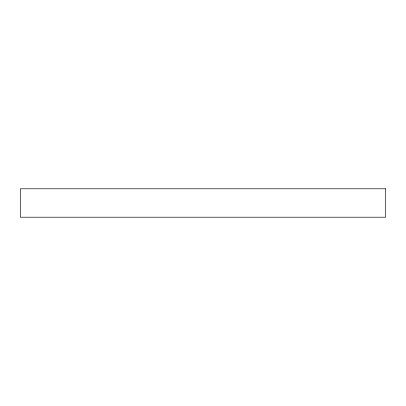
<?xml version="1.0" encoding="UTF-8"?>
<svg xmlns="http://www.w3.org/2000/svg" width="406" height="406" viewBox="0 0 406 406"><rect width="100%" height="100%" fill="white"/><g stroke="black" fill="none" stroke-linecap="round" stroke-linejoin="round"><path stroke-width="0.61" d="M385.7 188.79L20.3 188.79L20.3 217.21L385.7 217.21L385.7 188.79"/></g></svg>
